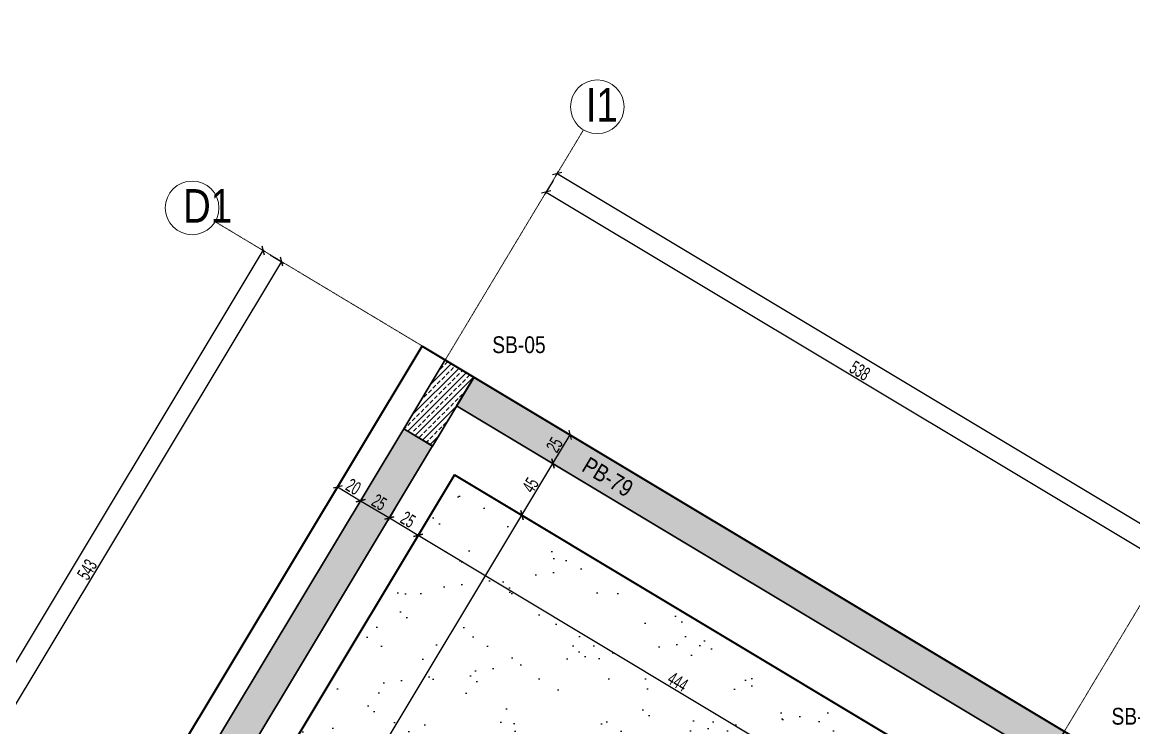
# Model space of a CAD drawing. Header units: millimetres. Extents: x -267 to 94375, y 6431 to 10838.
# Drawn here: x 2121 to 2949, y 8768 to 9294 of the extents above; entities that cross this region are included whole.
import ezdxf

# ---------------------------------------------------------------- set-up
doc = ezdxf.new("R2010")
doc.units = ezdxf.units.MM
doc.header["$LTSCALE"] = 0.0001
doc.linetypes.add('DASHED', pattern=[19.05, 12.7, -6.35])
for name, color, linetype, lineweight in [('AKS BALONU (BEYKENT)', 7, 'Continuous', 20), ('AKS CIZGISI (BEYKENT)', 252, 'DASHED', 20), ('AKS NO (BEYKENT)', 3, 'Continuous', 20), ('AKS OLCU (BEYKENT)', 200, 'Continuous', 20), ('KOLON (BEYKENT)', 3, 'Continuous', 30), ('KOLON ISMI (BEYKENT)', 91, 'Continuous', 20), ('OLCU (BEYKENT)', 14, 'Continuous', 20), ('PERDE (BEYKENT)', 6, 'Continuous', 30), ('PERDE ISMI (BEYKENT)', 240, 'Continuous', 20), ('TARAMA (BEYKENT)', 252, 'Continuous', 25), ('TEMEL (BEYKENT)', 2, 'Continuous', 35)]:
    doc.layers.add(name, color=color, linetype=linetype, lineweight=lineweight)
doc.styles.add('DSMOLC-50', font='bahnschrift light condensed', dxfattribs={"width": 0.75, "height": 10})
doc.styles.add('YAZI (BEYKENT)', font='')
doc.styles.get('YAZI (BEYKENT)').set_extended_font_data('Bahnschrift Light Condensed')
doc.dimstyles.new('DSMOLC-50', dxfattribs={"dimtxt": 10, "dimasz": 5, "dimexe": 2, "dimexo": 2, "dimgap": 1, "dimtad": 1, "dimdec": 1, "dimrnd": 0.5, "dimzin": 12, "dimdsep": 46, "dimtxsty": 'DSMOLC-50', "dimblk": 'OBLIQUE', "dimblk1": 'OBLIQUE', "dimblk2": 'OBLIQUE', "dimcen": 0, "dimclrt": 7, "dimadec": 0, "dimazin": 0, "dimtfac": 1, "dimtdec": 4, "dimtix": 1, "dimtmove": 2, "dimatfit": 3, "dimfxl": 1, "dimtzin": 0, "dimarcsym": 0})
pattern_1 = [(45, (404.937, 6438.231), (1.6572815, 6.076699), [7.8125, -1.5625, 0, -1.5625])]

# ---------------------------------------------------------------- blocks, each defined once
blk = doc.blocks.new('_Oblique')
at = {"color": 0, "linetype": 'ByBlock', "lineweight": -2}
blk.add_line((-0.5, -0.5), (0.5, 0.5), dxfattribs=at)
blk = doc.blocks.new('*D86')
at = {"layer": 'AKS OLCU (BEYKENT)', "color": 0, "lineweight": -2, "transparency": 16777216}
for p, q in [((2305.62, 9120.94), (2315.9, 9114.76)), ((2034.76, 8650.38), (2314.19, 9115.79)), ((2026.19, 8655.52), (2036.48, 8649.35))]:
    blk.add_line(p, q, dxfattribs=at)
at = {"layer": 'DEFPOINTS', "color": 0, "lineweight": -3, "transparency": 16777216}
for p in [(2303.9, 9121.97), (2314.19, 9115.79), (2024.48, 8656.55)]:
    blk.add_point(p, dxfattribs=at)
at = {"layer": 'AKS OLCU (BEYKENT)', "color": 0, "lineweight": -2, "transparency": 16777216, "xscale": 5, "yscale": 5, "zscale": 5}
for p, rotation in [((2314.19, 9115.79), 59.02034631153279), ((2034.76, 8650.38), 239.0203463115328)]:
    blk.add_blockref('_Oblique', p, dxfattribs=dict(at, rotation=rotation))
at = {"layer": 'AKS OLCU (BEYKENT)', "color": 7, "transparency": 16777216, "insert": (2169.24, 8886.23), "char_height": 10, "attachment_point": 5, "rotation": 59.02035, "style": 'DSMOLC-50'}
blk.add_mtext('543', dxfattribs=at)
blk = doc.blocks.new('*D87')
at = {"layer": 'AKS OLCU (BEYKENT)', "color": 0, "lineweight": -2, "transparency": 16777216}
for p, q in [((1400.43, 7624.9), (2300.47, 9124.03)), ((2302.19, 9123), (2298.76, 9125.06)), ((1402.14, 7623.87), (1398.71, 7625.93))]:
    blk.add_line(p, q, dxfattribs=at)
at = {"layer": 'DEFPOINTS', "color": 0, "lineweight": -3, "transparency": 16777216}
for p in [(2300.47, 9124.03), (2303.9, 9121.97), (1403.86, 7622.84)]:
    blk.add_point(p, dxfattribs=at)
at = {"layer": 'AKS OLCU (BEYKENT)', "color": 0, "lineweight": -2, "transparency": 16777216, "xscale": 5, "yscale": 5, "zscale": 5}
for p, rotation in [((2300.47, 9124.03), 59.02034631153279), ((1400.43, 7624.9), 239.0203463115328)]:
    blk.add_blockref('_Oblique', p, dxfattribs=dict(at, rotation=rotation))
at = {"layer": 'AKS OLCU (BEYKENT)', "color": 7, "transparency": 16777216, "insert": (1845.22, 8377.61), "char_height": 10, "attachment_point": 5, "rotation": 59.02035, "style": 'DSMOLC-50'}
blk.add_mtext('1748.5', dxfattribs=at)
blk = doc.blocks.new('*D88')
at = {"layer": 'AKS OLCU (BEYKENT)', "color": 0, "lineweight": -2, "transparency": 16777216}
for p, q in [((2516.34, 9176.29), (2510.17, 9166)), ((2511.2, 9167.72), (2972.45, 8890.79)), ((2977.59, 8899.36), (2971.42, 8889.07))]:
    blk.add_line(p, q, dxfattribs=at)
at = {"layer": 'DEFPOINTS', "color": 0, "lineweight": -3, "transparency": 16777216}
for p in [(2517.37, 9178.01), (2978.62, 8901.07), (2972.45, 8890.79)]:
    blk.add_point(p, dxfattribs=at)
at = {"layer": 'AKS OLCU (BEYKENT)', "color": 0, "lineweight": -2, "transparency": 16777216, "xscale": 5, "yscale": 5, "zscale": 5}
for p, rotation in [((2511.2, 9167.72), 149.0196979856238), ((2972.45, 8890.79), 329.0196979856238)]:
    blk.add_blockref('_Oblique', p, dxfattribs=dict(at, rotation=rotation))
at = {"layer": 'AKS OLCU (BEYKENT)', "color": 7, "transparency": 16777216, "insert": (2744.96, 9034.49), "char_height": 10, "attachment_point": 5, "rotation": 329.0197, "style": 'DSMOLC-50'}
blk.add_mtext('538', dxfattribs=at)
blk = doc.blocks.new('*D91')
at = {"layer": 'AKS OLCU (BEYKENT)', "color": 0, "lineweight": -2, "transparency": 16777216}
for p, q in [((2518.4, 9179.72), (2520.46, 9183.15)), ((2519.43, 9181.44), (4242.68, 8146.81)), ((4241.65, 8145.09), (4243.71, 8148.52))]:
    blk.add_line(p, q, dxfattribs=at)
at = {"layer": 'DEFPOINTS', "color": 0, "lineweight": -3, "transparency": 16777216}
for p in [(2517.37, 9178.01), (4240.62, 8143.38), (4242.68, 8146.81)]:
    blk.add_point(p, dxfattribs=at)
at = {"layer": 'AKS OLCU (BEYKENT)', "color": 0, "lineweight": -2, "transparency": 16777216, "xscale": 5, "yscale": 5, "zscale": 5}
for p, rotation in [((2519.43, 9181.44), 149.0196979856238), ((4242.68, 8146.81), 329.0196979856238)]:
    blk.add_blockref('_Oblique', p, dxfattribs=dict(at, rotation=rotation))
at = {"layer": 'AKS OLCU (BEYKENT)', "color": 7, "transparency": 16777216, "insert": (3384.2, 8669.36), "char_height": 10, "attachment_point": 5, "rotation": 329.0197, "style": 'DSMOLC-50'}
blk.add_mtext('2010', dxfattribs=at)
blk = doc.blocks.new('*D171')
at = {"layer": 'DEFPOINTS', "color": 0, "lineweight": -3, "transparency": 16777216}
for p in [(2362.03, 8958.16), (2379.18, 8947.87), (2373, 8937.58)]:
    blk.add_point(p, dxfattribs=at)
at = {"layer": 'OLCU (BEYKENT)', "color": 0, "lineweight": -2, "transparency": 16777216}
for p, q in [((2361, 8956.45), (2354.82, 8946.16)), ((2355.85, 8947.88), (2373, 8937.58)), ((2378.15, 8946.16), (2371.97, 8935.87))]:
    blk.add_line(p, q, dxfattribs=at)
at = {"layer": 'OLCU (BEYKENT)', "color": 0, "lineweight": -2, "transparency": 16777216, "xscale": 5, "yscale": 5, "zscale": 5}
for p, rotation in [((2355.85, 8947.88), 149.0195901430077), ((2373, 8937.58), 329.0195901430076)]:
    blk.add_blockref('_Oblique', p, dxfattribs=dict(at, rotation=rotation))
at = {"layer": 'OLCU (BEYKENT)', "color": 7, "transparency": 16777216, "insert": (2367.57, 8947.96), "char_height": 10, "attachment_point": 5, "rotation": 329.01959, "style": 'DSMOLC-50'}
blk.add_mtext('20', dxfattribs=at)
blk = doc.blocks.new('*D172')
at = {"layer": 'DEFPOINTS', "color": 0, "lineweight": -3, "transparency": 16777216}
for p in [(2379.18, 8947.87), (2400.6, 8935.01), (2394.42, 8924.72)]:
    blk.add_point(p, dxfattribs=at)
at = {"layer": 'OLCU (BEYKENT)', "color": 0, "lineweight": -2, "transparency": 16777216}
for p, q in [((2378.15, 8946.16), (2371.97, 8935.87)), ((2373, 8937.58), (2394.42, 8924.72)), ((2399.57, 8933.29), (2393.4, 8923))]:
    blk.add_line(p, q, dxfattribs=at)
at = {"layer": 'OLCU (BEYKENT)', "color": 0, "lineweight": -2, "transparency": 16777216, "xscale": 5, "yscale": 5, "zscale": 5}
for p, rotation in [((2373, 8937.58), 149.0195901430077), ((2394.42, 8924.72), 329.0195901430076)]:
    blk.add_blockref('_Oblique', p, dxfattribs=dict(at, rotation=rotation))
at = {"layer": 'OLCU (BEYKENT)', "color": 7, "transparency": 16777216, "insert": (2386.85, 8936.38), "char_height": 10, "attachment_point": 5, "rotation": 329.01959, "style": 'DSMOLC-50'}
blk.add_mtext('25', dxfattribs=at)
blk = doc.blocks.new('*D173')
at = {"layer": 'DEFPOINTS', "color": 0, "lineweight": -3, "transparency": 16777216}
for p in [(2400.6, 8935.01), (2422.04, 8922.13), (2415.87, 8911.84)]:
    blk.add_point(p, dxfattribs=at)
at = {"layer": 'OLCU (BEYKENT)', "color": 0, "lineweight": -2, "transparency": 16777216}
for p, q in [((2399.57, 8933.29), (2393.4, 8923)), ((2394.42, 8924.72), (2415.87, 8911.84)), ((2421.01, 8920.42), (2414.84, 8910.13))]:
    blk.add_line(p, q, dxfattribs=at)
at = {"layer": 'OLCU (BEYKENT)', "color": 0, "lineweight": -2, "transparency": 16777216, "xscale": 5, "yscale": 5, "zscale": 5}
for p, rotation in [((2394.42, 8924.72), 149.0195901430077), ((2415.87, 8911.84), 329.0195901430076)]:
    blk.add_blockref('_Oblique', p, dxfattribs=dict(at, rotation=rotation))
at = {"layer": 'OLCU (BEYKENT)', "color": 7, "transparency": 16777216, "insert": (2408.29, 8923.51), "char_height": 10, "attachment_point": 5, "rotation": 329.01959, "style": 'DSMOLC-50'}
blk.add_mtext('25', dxfattribs=at)
blk = doc.blocks.new('*D174')
at = {"layer": 'DEFPOINTS', "color": 0, "lineweight": -3, "transparency": 16777216}
for p in [(2422.04, 8922.13), (2823.7, 8728.35), (2796.61, 8683.25)]:
    blk.add_point(p, dxfattribs=at)
at = {"layer": 'OLCU (BEYKENT)', "color": 0, "lineweight": -2, "transparency": 16777216}
for p, q in [((2421.01, 8920.42), (2414.84, 8910.13)), ((2415.87, 8911.84), (2796.61, 8683.25)), ((2822.67, 8726.64), (2795.58, 8681.53))]:
    blk.add_line(p, q, dxfattribs=at)
at = {"layer": 'OLCU (BEYKENT)', "color": 0, "lineweight": -2, "transparency": 16777216, "xscale": 5, "yscale": 5, "zscale": 5}
for p, rotation in [((2415.87, 8911.84), 149.0195901430077), ((2796.61, 8683.25), 329.0195901430076)]:
    blk.add_blockref('_Oblique', p, dxfattribs=dict(at, rotation=rotation))
at = {"layer": 'OLCU (BEYKENT)', "color": 7, "transparency": 16777216, "insert": (2609.33, 8802.69), "char_height": 10, "attachment_point": 5, "rotation": 329.01959, "style": 'DSMOLC-50'}
blk.add_mtext('444', dxfattribs=at)
blk = doc.blocks.new('*D302')
at = {"layer": 'DEFPOINTS', "color": 0, "lineweight": -3, "transparency": 16777216}
for p in [(2482.87, 8932.99), (2493.15, 8926.81), (2257.44, 8557.51)]:
    blk.add_point(p, dxfattribs=at)
at = {"layer": 'OLCU (BEYKENT)', "color": 0, "lineweight": -2, "transparency": 16777216}
for p, q in [((2484.58, 8931.96), (2494.87, 8925.78)), ((2267.72, 8551.33), (2493.15, 8926.81)), ((2259.15, 8556.48), (2269.44, 8550.3))]:
    blk.add_line(p, q, dxfattribs=at)
at = {"layer": 'OLCU (BEYKENT)', "color": 0, "lineweight": -2, "transparency": 16777216, "xscale": 5, "yscale": 5, "zscale": 5}
for p, rotation in [((2493.15, 8926.81), 59.02034631153461), ((2267.72, 8551.33), 239.0203463115346)]:
    blk.add_blockref('_Oblique', p, dxfattribs=dict(at, rotation=rotation))
at = {"layer": 'OLCU (BEYKENT)', "color": 7, "transparency": 16777216, "insert": (2375.21, 8742.21), "char_height": 10, "attachment_point": 5, "rotation": 59.02035, "style": 'DSMOLC-50'}
blk.add_mtext('438', dxfattribs=at)
blk = doc.blocks.new('*D303')
at = {"layer": 'DEFPOINTS', "color": 0, "lineweight": -3, "transparency": 16777216}
for p in [(2505.97, 8971.47), (2516.26, 8965.3), (2482.87, 8932.99)]:
    blk.add_point(p, dxfattribs=at)
at = {"layer": 'OLCU (BEYKENT)', "color": 0, "lineweight": -2, "transparency": 16777216}
for p, q in [((2507.69, 8970.44), (2517.97, 8964.27)), ((2493.15, 8926.81), (2516.26, 8965.3)), ((2484.58, 8931.96), (2494.87, 8925.78))]:
    blk.add_line(p, q, dxfattribs=at)
at = {"layer": 'OLCU (BEYKENT)', "color": 0, "lineweight": -2, "transparency": 16777216, "xscale": 5, "yscale": 5, "zscale": 5}
for p, rotation in [((2516.26, 8965.3), 59.02034631153461), ((2493.15, 8926.81), 239.0203463115346)]:
    blk.add_blockref('_Oblique', p, dxfattribs=dict(at, rotation=rotation))
at = {"layer": 'OLCU (BEYKENT)', "color": 7, "transparency": 16777216, "insert": (2499.52, 8949.17), "char_height": 10, "attachment_point": 5, "rotation": 59.02035, "style": 'DSMOLC-50'}
blk.add_mtext('45', dxfattribs=at)
blk = doc.blocks.new('*D304')
at = {"layer": 'DEFPOINTS', "color": 0, "lineweight": -3, "transparency": 16777216}
for p in [(2518.85, 8992.92), (2529.13, 8986.74), (2505.97, 8971.47)]:
    blk.add_point(p, dxfattribs=at)
at = {"layer": 'OLCU (BEYKENT)', "color": 0, "lineweight": -2, "transparency": 16777216}
for p, q in [((2516.26, 8965.3), (2529.13, 8986.74)), ((2520.56, 8991.89), (2530.85, 8985.71)), ((2507.69, 8970.44), (2517.97, 8964.27))]:
    blk.add_line(p, q, dxfattribs=at)
at = {"layer": 'OLCU (BEYKENT)', "color": 0, "lineweight": -2, "transparency": 16777216, "xscale": 5, "yscale": 5, "zscale": 5}
for p, rotation in [((2529.13, 8986.74), 59.02034631153461), ((2516.26, 8965.3), 239.0203463115346)]:
    blk.add_blockref('_Oblique', p, dxfattribs=dict(at, rotation=rotation))
at = {"layer": 'OLCU (BEYKENT)', "color": 7, "transparency": 16777216, "insert": (2517.46, 8979.16), "char_height": 10, "attachment_point": 5, "rotation": 59.02035, "style": 'DSMOLC-50'}
blk.add_mtext('25', dxfattribs=at)

msp = doc.modelspace()

# ---------------------------------------------------------------- hatches: boundary and pattern name
at = {"layer": 'TARAMA (BEYKENT)'}
h = msp.add_hatch(dxfattribs=at)
h.set_pattern_fill('ANSI33', color=256, style=0, pattern_type=0)
h.set_pattern_definition([(45, (404.937, 6438.231), (-4.419417, 4.419417), []), (45, (409.3565, 6438.231), (-4.419417, 4.419417), [3.125, -1.5625])])
h.paths.add_polyline_path([(2436.06, 9042.62), (2457.5, 9029.75), (2426.61, 8978.31), (2405.18, 8991.18)], flags=0)
h = msp.add_hatch(dxfattribs=at)
h.set_pattern_fill('ANSI36', color=256, style=0, pattern_type=0)
h.set_pattern_definition(pattern_1)
h.paths.add_polyline_path([(2457.41, 9029.8), (2897.41, 8765.63), (2884.53, 8744.19), (2444.54, 9008.36)], flags=0)
h = msp.add_hatch(dxfattribs=at)
h.set_pattern_fill('ANSI36', color=256, style=0, pattern_type=0)
h.set_pattern_definition(pattern_1)
h.paths.add_polyline_path([(2426.66, 8978.4), (2193.5, 8590.06), (2172.07, 8602.93), (2405.23, 8991.27)], flags=0)
at = {"layer": 'TARAMA (BEYKENT)', "lineweight": -3}
h = msp.add_hatch(dxfattribs=at)
h.set_pattern_fill('AR-SAND', color=256, style=0)
h.set_pattern_definition([(37.5, (-1463.6, 5137.655), (-1.60003, 48.94132), [0, -38.608, 0, -43.18, 0, -41.275]), (7.5, (-1463.6, 5137.655), (44.9523, 71.6825), [0, -20.828, 0, -34.798, 0, -13.335]), (327.5, (-1494.84, 5137.655), (79.09924, 0.14372), [0, -12.7, 0, -45.72, 0, -59.69]), (317.5, (-1494.84, 5137.655), (76.35565, 22.2929), [0, -6.35, 0, -29.972, 0, -34.29])])
h.paths.add_polyline_path([(2823.7, 8728.35), (2442.95, 8956.95), (2217.52, 8581.48), (2379.4, 8484.29)])

# ---------------------------------------------------------------- linework, layer by layer
at = {"layer": 'AKS BALONU (BEYKENT)'}
for centre in [(2549.33, 9231.23), (2247.45, 9155.86)]:
    msp.add_circle(centre, 20, dxfattribs=at)
at = {"layer": 'AKS CIZGISI (BEYKENT)'}
for p, q in [((2539.04, 9214.09), (1968.56, 8263.92)), ((2264.6, 9145.57), (4591.88, 7748.32)), ((3000.29, 8937.16), (2429.81, 7986.98))]:
    msp.add_line(p, q, dxfattribs=at)
at = {"layer": 'KOLON (BEYKENT)'}
msp.add_lwpolyline([(2436.06, 9042.62), (2457.5, 9029.75), (2426.61, 8978.31), (2405.18, 8991.18)], close=True, dxfattribs=at)
at = {"layer": 'PERDE (BEYKENT)'}
for points in [[(2457.41, 9029.8), (2897.41, 8765.63), (2884.53, 8744.19), (2444.54, 9008.36)], [(2426.66, 8978.4), (2193.5, 8590.06), (2172.07, 8602.93), (2405.23, 8991.27)]]:
    msp.add_lwpolyline(points, close=True, dxfattribs=at)
at = {"layer": 'TEMEL (BEYKENT)'}
for q in [(2217.52, 8581.48), (2823.7, 8728.35)]:
    msp.add_line((2442.95, 8956.95), q, dxfattribs=at)
at = {"layer": 'TEMEL (BEYKENT)', "flags": 128}
msp.add_lwpolyline([(2418.92, 9052.91), (4159.33, 8008), (5289.22, 9889.83), (7906.66, 8318.33), (7906.66, 6941.77), (1516.67, 6941.77), (1516.67, 7550.16)], close=True, dxfattribs=at)

# ---------------------------------------------------------------- texts
at = {"layer": 'AKS NO (BEYKENT)', "style": 'YAZI (BEYKENT)'}
for s, p in [('I1', (2540.7, 9220.23)), ('D1', (2240.67, 9144.86))]:
    msp.add_text(s, height=25, dxfattribs=at).set_placement(p)
at = {"layer": 'KOLON ISMI (BEYKENT)', "style": 'YAZI (BEYKENT)'}
for s, p in [('SB-05', (2471.06, 9047.62)), ('SB-08', (2932.41, 8770.63))]:
    msp.add_text(s, height=12.5, dxfattribs=at).set_placement(p)
at = {"layer": 'PERDE ISMI (BEYKENT)', "style": 'YAZI (BEYKENT)'}
msp.add_text('PB-79', height=12.5, rotation=329.01956, dxfattribs=at).set_placement((2536.86, 8960.22))

# ---------------------------------------------------------------- dimensions: what is measured, and where the dimension line sits
at = {"layer": 'AKS OLCU (BEYKENT)'}
for base, p1, p2, angle, picture, middle in [((2972.45, 8890.79), (2517.37, 9178.01), (2978.62, 8901.07), 329.0197, '*D88', (2744.96, 9034.49)), ((4242.68, 8146.81), (2517.37, 9178.01), (4240.62, 8143.38), 329.0197, '*D91', (3384.2, 8669.36)), ((2300.47, 9124.03), (1403.86, 7622.84), (2303.9, 9121.97), 59.02035, '*D87', (1845.22, 8377.61)), ((2314.19, 9115.79), (2024.48, 8656.55), (2303.9, 9121.97), 59.02035, '*D86', (2169.24, 8886.23))]:
    dim = msp.add_linear_dim(base=base, p1=p1, p2=p2, angle=angle, dimstyle='DSMOLC-50', dxfattribs=at)
    dim.commit()
    dim.dimension.update_dxf_attribs({"geometry": picture, "text_midpoint": middle})
at = {"layer": 'OLCU (BEYKENT)'}
for base, p1, p2, angle, picture, middle in [((2529.13, 8986.74), (2505.97, 8971.47), (2518.85, 8992.92), 59.02035, '*D304', (2517.46, 8979.16)), ((2516.26, 8965.3), (2482.87, 8932.99), (2505.97, 8971.47), 59.02035, '*D303', (2499.52, 8949.17)), ((2373, 8937.58), (2362.03, 8958.16), (2379.18, 8947.87), 329.01959, '*D171', (2367.57, 8947.96)), ((2394.42, 8924.72), (2379.18, 8947.87), (2400.6, 8935.01), 329.01959, '*D172', (2386.85, 8936.38)), ((2493.15, 8926.81), (2257.44, 8557.51), (2482.87, 8932.99), 59.02035, '*D302', (2375.21, 8742.21)), ((2415.87, 8911.84), (2400.6, 8935.01), (2422.04, 8922.13), 329.01959, '*D173', (2408.29, 8923.51)), ((2796.61, 8683.25), (2422.04, 8922.13), (2823.7, 8728.35), 329.01959, '*D174', (2609.33, 8802.69))]:
    dim = msp.add_linear_dim(base=base, p1=p1, p2=p2, angle=angle, dimstyle='DSMOLC-50', dxfattribs=at)
    dim.commit()
    dim.dimension.update_dxf_attribs({"geometry": picture, "text_midpoint": middle})

doc.saveas('drawing.dxf')
